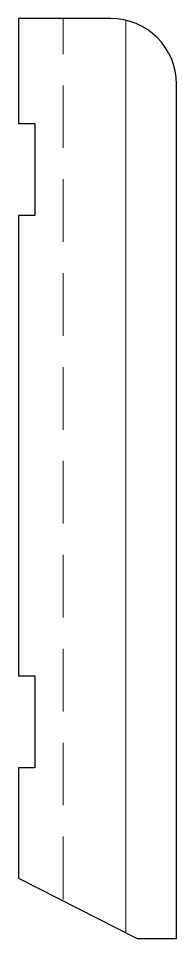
# Model space of a CAD drawing. Header units: metres. Extents: x 1 to 13, y 1 to 71.
import ezdxf

# ---------------------------------------------------------------- set-up
doc = ezdxf.new("R2010")
doc.units = ezdxf.units.M
doc.layers.add('A-DETL-GENF', color=92, linetype='Continuous', lineweight=18)

# ---------------------------------------------------------------- blocks, each defined once
blk = doc.blocks.new('43 plint MDF lakdragerfolie - MDF12x70-1649489-00_0 Basismaterialen')
at = {"layer": 'A-DETL-GENF', "lineweight": 13}
h = blk.add_hatch(dxfattribs=at)
h.set_pattern_fill('FP_87', color=256, style=0, pattern_type=2)
h.set_pattern_definition([(90, (10343.77, 1125.444), (-9.525, 6e-16), []), (90, (10348.532, 1125.444), (-9.525, 6e-16), [4.762, -2.381])])
h.paths.add_polyline_path([(10.021, 1), (13, 1), (13, 66), (12.83, 67.294), (12.33, 68.5), (11.536, 69.536), (10.5, 70.33), (9.294, 70.83), (8, 71), (1, 71), (1, 63), (2.233, 63), (2.233, 56), (1, 56), (1, 21), (2.233, 21), (2.233, 14), (1, 14), (1, 5.596), (6.043, 3.027)])
at = {"layer": 'A-DETL-GENF', "lineweight": 25}
for p, q in [((8, 71), (1, 71)), ((1, 71), (1, 63)), ((13, 1), (13, 66)), ((1, 63), (2.233, 63)), ((2.233, 63), (2.233, 56)), ((2.233, 56), (1, 56)), ((1, 56), (1, 21)), ((1, 21), (2.233, 21)), ((2.233, 21), (2.233, 14)), ((2.233, 14), (1, 14)), ((1, 14), (1, 5.596)), ((1, 5.596), (10.021, 1)), ((10.021, 1), (13, 1))]:
    blk.add_line(p, q, dxfattribs=at)
blk.add_arc((8, 66), 5, 360, 90, dxfattribs=at)

msp = doc.modelspace()

# ---------------------------------------------------------------- block references
msp.add_blockref('43 plint MDF lakdragerfolie - MDF12x70-1649489-00_0 Basismaterialen', (0, 0))

doc.saveas('drawing.dxf')
